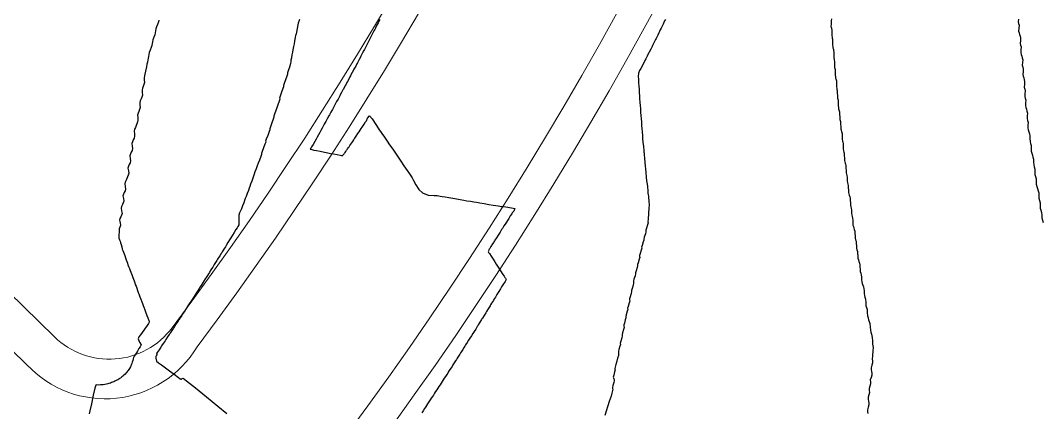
# Model space of a CAD drawing. Header units: millimetres. Extents: x 340454 to 342791, y 6993867 to 6995092.
# Drawn here: x 341757.8 to 341823, y 6994418.2 to 6994443.2 of the extents above; entities that cross this region are included whole.
import ezdxf

# ---------------------------------------------------------------- set-up
doc = ezdxf.new("R2010")
doc.units = ezdxf.units.MM
doc.header["$LTSCALE"] = 10
for name, color, linetype in [('T-HM-CURVA_INTERMEDIARIA', 45, 'Continuous'), ('T-HM-CURVA_MESTRA', 20, 'Continuous'), ('URB-Calçadas', 2, 'Continuous'), ('URB-Quadras', 3, 'Continuous')]:
    doc.layers.add(name, color=color, linetype=linetype)

msp = doc.modelspace()

# ---------------------------------------------------------------- linework, layer by layer
at = {"layer": 'T-HM-CURVA_INTERMEDIARIA', "color": 45, "linetype": 'Continuous', "lineweight": -3, "flags": 128}
for points, elevation in [([(341766.624, 6994443.274), (341766.596, 6994443.148), (341766.53, 6994442.989), (341766.464, 6994442.832), (341766.437, 6994442.709), (341766.417, 6994442.583), (341766.397, 6994442.457), (341766.37, 6994442.332), (341766.301, 6994442.171), (341766.234, 6994442.012), (341766.207, 6994441.89), (341766.188, 6994441.766), (341766.168, 6994441.642), (341766.142, 6994441.519), (341766.071, 6994441.355), (341766.001, 6994441.193), (341765.975, 6994441.073), (341765.956, 6994440.951), (341765.934, 6994440.829), (341765.911, 6994440.706), (341765.889, 6994440.583), (341765.865, 6994440.459), (341765.825, 6994440.275), (341765.765, 6994440.006), (341765.726, 6994439.826), (341765.7, 6994439.709), (341765.682, 6994439.591), (341765.694, 6994439.436), (341765.702, 6994439.277), (341765.673, 6994439.157), (341765.632, 6994439.039), (341765.585, 6994438.92), (341765.548, 6994438.796), (341765.56, 6994438.636), (341765.571, 6994438.479), (341765.536, 6994438.358), (341765.488, 6994438.24), (341765.439, 6994438.121), (341765.404, 6994437.999), (341765.417, 6994437.838), (341765.43, 6994437.679), (341765.394, 6994437.56), (341765.346, 6994437.442), (341765.298, 6994437.325), (341765.262, 6994437.205), (341765.277, 6994437.042), (341765.291, 6994436.881), (341765.257, 6994436.763), (341765.209, 6994436.647), (341765.167, 6994436.53), (341765.125, 6994436.413), (341765.077, 6994436.296), (341765.042, 6994436.177), (341765.059, 6994436.015), (341765.076, 6994435.854), (341765.041, 6994435.738), (341764.992, 6994435.623), (341764.943, 6994435.507), (341764.908, 6994435.39), (341764.927, 6994435.226), (341764.946, 6994435.063), (341764.911, 6994434.948), (341764.863, 6994434.835), (341764.814, 6994434.721), (341764.778, 6994434.605), (341764.8, 6994434.438), (341764.821, 6994434.274), (341764.786, 6994434.161), (341764.737, 6994434.049), (341764.688, 6994433.936), (341764.652, 6994433.822), (341764.676, 6994433.653), (341764.7, 6994433.487), (341764.665, 6994433.375), (341764.616, 6994433.265), (341764.573, 6994433.153), (341764.531, 6994433.041), (341764.48, 6994432.929), (341764.445, 6994432.815), (341764.472, 6994432.648), (341764.499, 6994432.482), (341764.464, 6994432.371), (341764.413, 6994432.262), (341764.363, 6994432.152), (341764.327, 6994432.039), (341764.357, 6994431.869), (341764.387, 6994431.702), (341764.352, 6994431.592), (341764.301, 6994431.485), (341764.25, 6994431.376), (341764.214, 6994431.266), (341764.248, 6994431.093), (341764.282, 6994430.923), (341764.246, 6994430.816), (341764.195, 6994430.71), (341764.144, 6994430.603), (341764.108, 6994430.494), (341764.145, 6994430.319), (341764.182, 6994430.146), (341764.142, 6994430.042), (341764.095, 6994429.936), (341764.082, 6994429.766), (341764.075, 6994429.508), (341764.078, 6994429.345), (341764.109, 6994429.246), (341764.149, 6994429.149), (341764.186, 6994429.048), (341764.223, 6994428.942), (341764.257, 6994428.795), (341764.291, 6994428.649), (341764.327, 6994428.549), (341764.365, 6994428.449), (341764.404, 6994428.346), (341764.444, 6994428.237), (341764.49, 6994428.099), (341764.536, 6994427.964), (341764.574, 6994427.861), (341764.613, 6994427.758), (341764.653, 6994427.651), (341764.695, 6994427.538), (341764.742, 6994427.411), (341764.789, 6994427.286), (341764.828, 6994427.179), (341764.868, 6994427.072), (341764.91, 6994426.96), (341764.954, 6994426.842), (341764.996, 6994426.728), (341765.038, 6994426.615), (341765.08, 6994426.503), (341765.121, 6994426.391), (341765.165, 6994426.275), (341765.212, 6994426.149), (341765.267, 6994426.002), (341765.309, 6994425.886), (341765.341, 6994425.802), (341765.372, 6994425.718), (341765.413, 6994425.609), (341765.468, 6994425.46), (341765.531, 6994425.29), (341765.574, 6994425.176), (341765.596, 6994425.115), (341765.619, 6994425.054), (341765.659, 6994424.948), (341765.723, 6994424.775), (341765.796, 6994424.579), (341765.839, 6994424.463), (341765.861, 6994424.405), (341765.916, 6994424.255), (341765.975, 6994424.097), (341765.997, 6994424.045), (341766.014, 6994423.993), (341765.952, 6994423.896), (341765.83, 6994423.717), (341765.752, 6994423.599), (341765.668, 6994423.473), (341765.564, 6994423.318), (341765.444, 6994423.172), (341765.344, 6994423.055), (341765.297, 6994422.92), (341765.395, 6994422.707), (341765.495, 6994422.546), (341765.423, 6994422.41), (341765.337, 6994422.31), (341765.298, 6994422.221), (341765.26, 6994422.132), (341765.186, 6994422.015), (341765.108, 6994421.898), (341765.051, 6994421.816), (341765.001, 6994421.732), (341764.979, 6994421.638), (341764.963, 6994421.542), (341764.929, 6994421.429), (341764.901, 6994421.342), (341764.881, 6994421.295), (341764.859, 6994421.248), (341764.833, 6994421.192), (341764.804, 6994421.13), (341764.749, 6994421.035), (341764.699, 6994420.952), (341764.658, 6994420.903), (341764.621, 6994420.853), (341764.57, 6994420.784), (341764.533, 6994420.747), (341764.466, 6994420.674), (341764.396, 6994420.598), (341764.327, 6994420.544), (341764.267, 6994420.49), (341764.225, 6994420.461), (341764.167, 6994420.414), (341764.121, 6994420.387), (341764.066, 6994420.349), (341764.001, 6994420.305), (341763.943, 6994420.275), (341763.891, 6994420.249), (341763.813, 6994420.21), (341763.748, 6994420.178), (341763.668, 6994420.147), (341763.607, 6994420.123), (341763.533, 6994420.094), (341763.442, 6994420.069), (341763.364, 6994420.048), (341763.278, 6994420.024), (341763.173, 6994420.006), (341763.072, 6994419.989), (341763.013, 6994419.98), (341762.903, 6994419.972), (341762.767, 6994419.963), (341762.674, 6994419.972), (341762.594, 6994419.967), (341762.543, 6994419.769), (341762.441, 6994419.315), (341762.324, 6994418.777), (341762.227, 6994418.326), (341762.187, 6994418.135)], 699), ([(341780.705, 6994443.304), (341780.649, 6994443.193), (341780.599, 6994443.095), (341780.549, 6994442.997), (341780.489, 6994442.878), (341780.431, 6994442.763), (341780.383, 6994442.67), (341780.335, 6994442.577), (341780.272, 6994442.453), (341780.211, 6994442.334), (341780.166, 6994442.245), (341780.12, 6994442.156), (341780.054, 6994442.029), (341779.991, 6994441.905), (341779.947, 6994441.821), (341779.904, 6994441.737), (341779.836, 6994441.605), (341779.769, 6994441.476), (341779.728, 6994441.397), (341779.687, 6994441.318), (341779.616, 6994441.181), (341779.546, 6994441.048), (341779.508, 6994440.974), (341779.469, 6994440.9), (341779.395, 6994440.758), (341779.323, 6994440.62), (341779.286, 6994440.55), (341779.25, 6994440.481), (341779.173, 6994440.335), (341779.098, 6994440.193), (341779.064, 6994440.128), (341779.029, 6994440.062), (341778.95, 6994439.913), (341778.872, 6994439.766), (341778.84, 6994439.705), (341778.808, 6994439.645), (341778.726, 6994439.491), (341778.646, 6994439.339), (341778.616, 6994439.284), (341778.586, 6994439.228), (341778.501, 6994439.069), (341778.418, 6994438.913), (341778.39, 6994438.862), (341778.363, 6994438.811), (341778.275, 6994438.649), (341778.189, 6994438.488), (341778.164, 6994438.442), (341778.139, 6994438.396), (341778.049, 6994438.228), (341777.959, 6994438.063), (341777.915, 6994437.981), (341777.821, 6994437.809), (341777.728, 6994437.638), (341777.689, 6994437.567), (341777.592, 6994437.39), (341777.496, 6994437.214), (341777.463, 6994437.154), (341777.363, 6994436.971), (341777.263, 6994436.791), (341777.236, 6994436.741), (341777.166, 6994436.615), (341777.029, 6994436.367), (341776.951, 6994436.226), (341776.881, 6994436.101), (341776.794, 6994435.945), (341776.71, 6994435.794), (341776.643, 6994435.674), (341776.558, 6994435.522), (341776.451, 6994435.332), (341776.362, 6994435.173), (341776.321, 6994435.101), (341776.276, 6994435.021), (341776.367, 6994435.001), (341776.513, 6994434.973), (341776.666, 6994434.942), (341776.918, 6994434.892), (341777.19, 6994434.837), (341777.403, 6994434.795), (341777.573, 6994434.762), (341777.765, 6994434.724), (341777.995, 6994434.68), (341778.187, 6994434.642), (341778.269, 6994434.626), (341778.319, 6994434.603), (341778.358, 6994434.64), (341778.405, 6994434.697), (341778.436, 6994434.738), (341778.466, 6994434.776), (341778.5, 6994434.823), (341778.538, 6994434.876), (341778.594, 6994434.954), (341778.627, 6994435.002), (341778.66, 6994435.049), (341778.712, 6994435.124), (341778.747, 6994435.176), (341778.778, 6994435.222), (341778.807, 6994435.265), (341778.868, 6994435.356), (341778.982, 6994435.527), (341779.049, 6994435.628), (341779.082, 6994435.678), (341779.115, 6994435.727), (341779.203, 6994435.86), (341779.318, 6994436.034), (341779.39, 6994436.143), (341779.458, 6994436.245), (341779.522, 6994436.343), (341779.587, 6994436.44), (341779.705, 6994436.62), (341779.799, 6994436.763), (341779.826, 6994436.805), (341779.854, 6994436.847), (341779.923, 6994437.005), (341780.055, 6994437.154), (341780.226, 6994436.968), (341780.459, 6994436.604), (341780.605, 6994436.366), (341780.68, 6994436.257), (341780.754, 6994436.148), (341780.844, 6994436.019), (341781.001, 6994435.792), (341781.18, 6994435.534), (341781.333, 6994435.314), (341781.469, 6994435.119), (341781.578, 6994434.964), (341781.707, 6994434.775), (341781.833, 6994434.591), (341781.932, 6994434.444), (341782.057, 6994434.259), (341782.25, 6994433.974), (341782.459, 6994433.665), (341782.599, 6994433.459), (341782.688, 6994433.329), (341782.778, 6994433.199), (341782.864, 6994433.033), (341783.007, 6994432.757), (341783.197, 6994432.463), (341783.425, 6994432.238), (341783.801, 6994432.101), (341784.169, 6994432.069), (341784.364, 6994432.068), (341784.466, 6994432.051), (341784.567, 6994432.034), (341784.695, 6994432.012), (341784.881, 6994431.981), (341785.121, 6994431.938), (341785.485, 6994431.874), (341785.832, 6994431.813), (341786.074, 6994431.772), (341786.267, 6994431.74), (341786.493, 6994431.703), (341786.71, 6994431.665), (341786.882, 6994431.635), (341787.099, 6994431.597), (341787.357, 6994431.554), (341787.67, 6994431.503), (341787.949, 6994431.457), (341788.107, 6994431.431), (341788.258, 6994431.406), (341788.368, 6994431.387), (341788.452, 6994431.372), (341788.536, 6994431.358), (341788.75, 6994431.338), (341789.115, 6994431.293), (341789.324, 6994431.232), (341789.253, 6994431.074), (341789.155, 6994430.963), (341789.119, 6994430.905), (341789.03, 6994430.764), (341788.931, 6994430.606), (341788.888, 6994430.538), (341788.846, 6994430.471), (341788.785, 6994430.376), (341788.705, 6994430.249), (341788.629, 6994430.129), (341788.571, 6994430.038), (341788.525, 6994429.965), (341788.479, 6994429.893), (341788.381, 6994429.739), (341788.296, 6994429.605), (341788.252, 6994429.537), (341788.149, 6994429.376), (341788.048, 6994429.218), (341788.02, 6994429.173), (341787.986, 6994429.12), (341787.952, 6994429.067), (341787.92, 6994429.016), (341787.894, 6994428.974), (341787.864, 6994428.925), (341787.831, 6994428.873), (341787.8, 6994428.821), (341787.75, 6994428.737), (341787.719, 6994428.685), (341787.693, 6994428.64), (341787.667, 6994428.593), (341787.631, 6994428.524), (341787.611, 6994428.469), (341787.651, 6994428.435), (341787.697, 6994428.364), (341787.805, 6994428.198), (341787.934, 6994428), (341788.041, 6994427.835), (341788.137, 6994427.688), (341788.255, 6994427.505), (341788.415, 6994427.257), (341788.564, 6994427.026), (341788.633, 6994426.918), (341788.684, 6994426.839), (341788.727, 6994426.782), (341788.765, 6994426.713), (341788.696, 6994426.588), (341788.557, 6994426.367), (341788.474, 6994426.231), (341788.396, 6994426.102), (341788.299, 6994425.941), (341788.181, 6994425.747), (341788.082, 6994425.585), (341788.039, 6994425.515), (341788.01, 6994425.467), (341787.95, 6994425.369), (341787.84, 6994425.188), (341787.779, 6994425.088), (341787.74, 6994425.025), (341787.629, 6994424.844), (341787.516, 6994424.661), (341787.469, 6994424.584), (341787.361, 6994424.41), (341787.252, 6994424.234), (341787.224, 6994424.189), (341787.196, 6994424.143), (341787.093, 6994423.977), (341786.987, 6994423.807), (341786.955, 6994423.755), (341786.922, 6994423.703), (341786.823, 6994423.543), (341786.721, 6994423.38), (341786.684, 6994423.322), (341786.648, 6994423.263), (341786.552, 6994423.11), (341786.453, 6994422.954), (341786.413, 6994422.889), (341786.372, 6994422.824), (341786.28, 6994422.678), (341786.185, 6994422.528), (341786.14, 6994422.457), (341786.095, 6994422.386), (341786.006, 6994422.246), (341785.915, 6994422.102), (341785.866, 6994422.025), (341785.817, 6994421.948), (341785.732, 6994421.814), (341785.644, 6994421.677), (341785.591, 6994421.594), (341785.538, 6994421.51), (341785.457, 6994421.383), (341785.372, 6994421.251), (341785.315, 6994421.163), (341785.258, 6994421.074), (341785.18, 6994420.952), (341785.099, 6994420.826), (341785.038, 6994420.732), (341784.977, 6994420.638), (341784.902, 6994420.522), (341784.824, 6994420.402), (341784.76, 6994420.302), (341784.695, 6994420.202), (341784.624, 6994420.092), (341784.549, 6994419.977), (341784.48, 6994419.872), (341784.412, 6994419.768), (341784.343, 6994419.662), (341784.272, 6994419.553), (341784.198, 6994419.441), (341784.128, 6994419.333), (341784.061, 6994419.231), (341783.994, 6994419.129), (341783.923, 6994419.021), (341783.843, 6994418.9), (341783.755, 6994418.767), (341783.681, 6994418.655), (341783.619, 6994418.561), (341783.557, 6994418.467), (341783.467, 6994418.331), (341783.382, 6994418.204)], 701), ([(341798.919, 6994443.311), (341798.872, 6994443.214), (341798.824, 6994443.118), (341798.77, 6994443.007), (341798.708, 6994442.881), (341798.649, 6994442.76), (341798.596, 6994442.652), (341798.546, 6994442.551), (341798.497, 6994442.45), (341798.428, 6994442.312), (341798.367, 6994442.187), (341798.325, 6994442.104), (341798.284, 6994442.02), (341798.207, 6994441.866), (341798.136, 6994441.723), (341798.103, 6994441.656), (341798.07, 6994441.589), (341797.985, 6994441.42), (341797.905, 6994441.259), (341797.88, 6994441.209), (341797.854, 6994441.159), (341797.762, 6994440.974), (341797.672, 6994440.796), (341797.638, 6994440.728), (341797.604, 6994440.662), (341797.529, 6994440.512), (341797.438, 6994440.333), (341797.349, 6994440.183), (341797.267, 6994440.048), (341797.203, 6994439.87), (341797.182, 6994439.676), (341797.196, 6994439.493), (341797.215, 6994439.265), (341797.226, 6994439.046), (341797.238, 6994438.868), (341797.254, 6994438.645), (341797.268, 6994438.422), (341797.279, 6994438.246), (341797.294, 6994438.023), (341797.31, 6994437.797), (341797.324, 6994437.614), (341797.341, 6994437.386), (341797.357, 6994437.162), (341797.37, 6994436.984), (341797.387, 6994436.759), (341797.403, 6994436.535), (341797.416, 6994436.357), (341797.434, 6994436.132), (341797.454, 6994435.901), (341797.471, 6994435.709), (341797.492, 6994435.476), (341797.516, 6994435.188), (341797.536, 6994434.947), (341797.545, 6994434.843), (341797.564, 6994434.777), (341797.571, 6994434.677), (341797.588, 6994434.447), (341797.61, 6994434.172), (341797.63, 6994433.95), (341797.647, 6994433.765), (341797.669, 6994433.533), (341797.695, 6994433.244), (341797.718, 6994433.002), (341797.729, 6994432.893), (341797.757, 6994432.799), (341797.771, 6994432.639), (341797.794, 6994432.355), (341797.807, 6994432.201), (341797.822, 6994432.149), (341797.838, 6994431.981), (341797.866, 6994431.672), (341797.881, 6994431.504), (341797.886, 6994431.454), (341797.875, 6994431.286), (341797.848, 6994430.919), (341797.822, 6994430.553), (341797.81, 6994430.384), (341797.816, 6994430.329), (341797.778, 6994430.208), (341797.709, 6994429.986), (341797.671, 6994429.865), (341797.677, 6994429.808), (341797.683, 6994429.751), (341797.646, 6994429.63), (341797.577, 6994429.408), (341797.54, 6994429.287), (341797.546, 6994429.228), (341797.509, 6994429.107), (341797.441, 6994428.886), (341797.404, 6994428.765), (341797.411, 6994428.704), (341797.374, 6994428.583), (341797.306, 6994428.363), (341797.269, 6994428.242), (341797.276, 6994428.18), (341797.283, 6994428.117), (341797.246, 6994427.996), (341797.179, 6994427.776), (341797.143, 6994427.655), (341797.15, 6994427.59), (341797.114, 6994427.469), (341797.047, 6994427.25), (341797.011, 6994427.129), (341797.018, 6994427.063), (341796.983, 6994426.942), (341796.917, 6994426.723), (341796.881, 6994426.602), (341796.888, 6994426.534), (341796.896, 6994426.466), (341796.86, 6994426.345), (341796.795, 6994426.126), (341796.76, 6994426.005), (341796.767, 6994425.935), (341796.732, 6994425.814), (341796.668, 6994425.596), (341796.632, 6994425.475), (341796.64, 6994425.403), (341796.649, 6994425.33), (341796.614, 6994425.209), (341796.55, 6994424.991), (341796.515, 6994424.87), (341796.523, 6994424.795), (341796.489, 6994424.675), (341796.425, 6994424.458), (341796.391, 6994424.337), (341796.4, 6994424.26), (341796.366, 6994424.14), (341796.303, 6994423.923), (341796.268, 6994423.803), (341796.278, 6994423.724), (341796.287, 6994423.644), (341796.253, 6994423.524), (341796.191, 6994423.308), (341796.157, 6994423.187), (341796.167, 6994423.105), (341796.133, 6994422.985), (341796.071, 6994422.77), (341796.038, 6994422.649), (341796.048, 6994422.565), (341796.015, 6994422.445), (341795.954, 6994422.231), (341795.921, 6994422.11), (341795.931, 6994422.024), (341795.941, 6994421.937), (341795.921, 6994421.859), (341795.873, 6994421.687), (341795.815, 6994421.483), (341795.759, 6994421.279), (341795.711, 6994421.109), (341795.691, 6994421.03), (341795.704, 6994420.98), (341795.717, 6994420.93), (341795.685, 6994420.81), (341795.626, 6994420.6), (341795.594, 6994420.479), (341795.609, 6994420.425), (341795.627, 6994420.372), (341795.646, 6994420.317), (341795.661, 6994420.262), (341795.629, 6994420.142), (341795.571, 6994419.932), (341795.54, 6994419.811), (341795.557, 6994419.755), (341795.575, 6994419.699), (341795.557, 6994419.618), (341795.513, 6994419.45), (341795.456, 6994419.25), (341795.345, 6994418.912), (341795.055, 6994418.034)], 702), ([(341809.502, 6994443.344), (341809.496, 6994443.216), (341809.483, 6994442.991), (341809.477, 6994442.863), (341809.49, 6994442.813), (341809.504, 6994442.763), (341809.518, 6994442.712), (341809.531, 6994442.661), (341809.535, 6994442.528), (341809.541, 6994442.295), (341809.545, 6994442.161), (341809.559, 6994442.109), (341809.573, 6994442.056), (341809.577, 6994441.924), (341809.583, 6994441.692), (341809.588, 6994441.56), (341809.601, 6994441.505), (341809.617, 6994441.451), (341809.632, 6994441.396), (341809.646, 6994441.34), (341809.651, 6994441.208), (341809.657, 6994440.978), (341809.662, 6994440.845), (341809.677, 6994440.788), (341809.692, 6994440.731), (341809.697, 6994440.599), (341809.704, 6994440.371), (341809.709, 6994440.239), (341809.725, 6994440.18), (341809.741, 6994440.121), (341809.746, 6994439.99), (341809.753, 6994439.764), (341809.758, 6994439.632), (341809.773, 6994439.571), (341809.79, 6994439.511), (341809.808, 6994439.449), (341809.824, 6994439.387), (341809.829, 6994439.257), (341809.836, 6994439.032), (341809.842, 6994438.9), (341809.859, 6994438.836), (341809.876, 6994438.773), (341809.882, 6994438.643), (341809.889, 6994438.42), (341809.895, 6994438.289), (341809.913, 6994438.223), (341809.931, 6994438.158), (341809.937, 6994438.028), (341809.944, 6994437.807), (341809.95, 6994437.677), (341809.967, 6994437.609), (341809.987, 6994437.542), (341810.006, 6994437.474), (341810.024, 6994437.406), (341810.03, 6994437.276), (341810.038, 6994437.057), (341810.045, 6994436.926), (341810.064, 6994436.856), (341810.083, 6994436.785), (341810.09, 6994436.656), (341810.098, 6994436.439), (341810.105, 6994436.309), (341810.123, 6994436.237), (341810.144, 6994436.165), (341810.165, 6994436.092), (341810.184, 6994436.018), (341810.191, 6994435.889), (341810.2, 6994435.674), (341810.207, 6994435.543), (341810.228, 6994435.468), (341810.248, 6994435.393), (341810.255, 6994435.264), (341810.264, 6994435.051), (341810.272, 6994434.921), (341810.293, 6994434.844), (341810.314, 6994434.767), (341810.322, 6994434.638), (341810.331, 6994434.428), (341810.338, 6994434.299), (341810.359, 6994434.219), (341810.382, 6994434.14), (341810.406, 6994434.06), (341810.427, 6994433.978), (341810.435, 6994433.85), (341810.444, 6994433.642), (341810.452, 6994433.513), (341810.475, 6994433.43), (341810.498, 6994433.347), (341810.506, 6994433.219), (341810.515, 6994433.014), (341810.524, 6994432.885), (341810.547, 6994432.8), (341810.571, 6994432.715), (341810.579, 6994432.587), (341810.589, 6994432.385), (341810.597, 6994432.256), (341810.62, 6994432.169), (341810.646, 6994432.082), (341810.673, 6994431.994), (341810.696, 6994431.905), (341810.705, 6994431.777), (341810.714, 6994431.577), (341810.723, 6994431.448), (341810.749, 6994431.357), (341810.774, 6994431.267), (341810.783, 6994431.139), (341810.793, 6994430.943), (341810.802, 6994430.814), (341810.828, 6994430.721), (341810.855, 6994430.628), (341810.864, 6994430.501), (341810.874, 6994430.307), (341810.883, 6994430.179), (341810.908, 6994430.083), (341810.937, 6994429.988), (341810.967, 6994429.893), (341810.993, 6994429.795), (341811.002, 6994429.668), (341811.012, 6994429.477), (341811.022, 6994429.348), (341811.05, 6994429.249), (341811.079, 6994429.15), (341811.088, 6994429.023), (341811.098, 6994428.836), (341811.108, 6994428.707), (341811.138, 6994428.606), (341811.167, 6994428.504), (341811.177, 6994428.378), (341811.187, 6994428.194), (341811.197, 6994428.066), (341811.225, 6994427.962), (341811.257, 6994427.858), (341811.29, 6994427.753), (341811.318, 6994427.646), (341811.329, 6994427.52), (341811.339, 6994427.339), (341811.35, 6994427.211), (341811.381, 6994427.103), (341811.412, 6994426.994), (341811.423, 6994426.869), (341811.433, 6994426.691), (341811.444, 6994426.563), (341811.474, 6994426.452), (341811.509, 6994426.342), (341811.544, 6994426.23), (341811.574, 6994426.116), (341811.586, 6994425.99), (341811.595, 6994425.817), (341811.607, 6994425.688), (341811.641, 6994425.573), (341811.675, 6994425.458), (341811.691, 6994425.247), (341811.708, 6994425.034), (341811.742, 6994424.916), (341811.777, 6994424.798), (341811.794, 6994424.59), (341811.811, 6994424.379), (341811.843, 6994424.258), (341811.882, 6994424.138), (341811.921, 6994424.017), (341811.954, 6994423.893), (341811.971, 6994423.686), (341811.989, 6994423.477), (341812.026, 6994423.345), (341812.063, 6994423.227), (341812.085, 6994423.111), (341812.101, 6994422.995), (341812.12, 6994422.787), (341812.137, 6994422.583), (341812.15, 6994422.47), (341812.16, 6994422.357), (341812.146, 6994422.152), (341812.121, 6994421.828), (341812.107, 6994421.621), (341812.122, 6994421.506), (341812.131, 6994421.392), (341812.082, 6994421.233), (341812.032, 6994421.074), (341812.039, 6994420.959), (341812.056, 6994420.842), (341812.074, 6994420.725), (341812.081, 6994420.608), (341812.032, 6994420.451), (341811.983, 6994420.292), (341811.996, 6994420.174), (341812.008, 6994420.055), (341811.96, 6994419.898), (341811.912, 6994419.741), (341811.924, 6994419.621), (341811.937, 6994419.501), (341811.889, 6994419.346), (341811.842, 6994419.189), (341811.849, 6994419.068), (341811.868, 6994418.947), (341811.887, 6994418.825), (341811.894, 6994418.702), (341811.847, 6994418.548), (341811.8, 6994418.392), (341811.813, 6994418.268), (341811.827, 6994418.145)], 703), ([(341821.426, 6994443.334), (341821.411, 6994443.149), (341821.441, 6994443.043), (341821.472, 6994442.938), (341821.457, 6994442.755), (341821.442, 6994442.571), (341821.468, 6994442.463), (341821.504, 6994442.356), (341821.541, 6994442.249), (341821.568, 6994442.138), (341821.553, 6994441.957), (341821.539, 6994441.775), (341821.571, 6994441.664), (341821.604, 6994441.553), (341821.589, 6994441.373), (341821.575, 6994441.192), (341821.604, 6994441.079), (341821.642, 6994440.967), (341821.679, 6994440.855), (341821.706, 6994440.741), (341821.693, 6994440.561), (341821.679, 6994440.382), (341821.708, 6994440.27), (341821.736, 6994440.157), (341821.723, 6994439.979), (341821.71, 6994439.8), (341821.735, 6994439.686), (341821.768, 6994439.572), (341821.802, 6994439.457), (341821.828, 6994439.34), (341821.815, 6994439.164), (341821.802, 6994438.987), (341821.833, 6994438.869), (341821.863, 6994438.752), (341821.85, 6994438.577), (341821.838, 6994438.4), (341821.869, 6994438.281), (341821.9, 6994438.162), (341821.888, 6994437.989), (341821.876, 6994437.814), (341821.903, 6994437.692), (341821.939, 6994437.572), (341821.976, 6994437.451), (341822.003, 6994437.327), (341821.992, 6994437.155), (341821.981, 6994436.981), (341822.013, 6994436.857), (341822.046, 6994436.733), (341822.037, 6994436.561), (341822.028, 6994436.387), (341822.056, 6994436.261), (341822.094, 6994436.135), (341822.132, 6994436.009), (341822.162, 6994435.88), (341822.167, 6994435.703), (341822.172, 6994435.524), (341822.206, 6994435.394), (341822.24, 6994435.264), (341822.246, 6994435.089), (341822.251, 6994434.911), (341822.282, 6994434.779), (341822.321, 6994434.648), (341822.36, 6994434.516), (341822.392, 6994434.38), (341822.397, 6994434.207), (341822.403, 6994434.031), (341822.439, 6994433.895), (341822.476, 6994433.759), (341822.481, 6994433.588), (341822.487, 6994433.414), (341822.524, 6994433.276), (341822.561, 6994433.138), (341822.567, 6994432.968), (341822.573, 6994432.796), (341822.606, 6994432.655), (341822.648, 6994432.516), (341822.691, 6994432.376), (341822.724, 6994432.232), (341822.731, 6994432.064), (341822.737, 6994431.894), (341822.776, 6994431.75), (341822.815, 6994431.606), (341822.821, 6994431.44), (341822.828, 6994431.271), (341822.868, 6994431.125), (341822.907, 6994430.978), (341822.914, 6994430.814), (341822.921, 6994430.647), (341822.956, 6994430.498), (341823.002, 6994430.351)], 704)]:
    msp.add_lwpolyline(points, dxfattribs=dict(at, elevation=elevation))
at = {"layer": 'T-HM-CURVA_MESTRA', "color": 20, "linetype": 'Continuous', "lineweight": -3, "elevation": 700, "flags": 128}
msp.add_lwpolyline([(341775.581, 6994443.308), (341775.557, 6994443.184), (341775.535, 6994443.132), (341775.513, 6994443.08), (341775.489, 6994442.958), (341775.448, 6994442.732), (341775.406, 6994442.505), (341775.383, 6994442.382), (341775.361, 6994442.332), (341775.339, 6994442.281), (341775.316, 6994442.16), (341775.275, 6994441.933), (341775.243, 6994441.758), (341775.21, 6994441.582), (341775.17, 6994441.363), (341775.145, 6994441.228), (341775.125, 6994441.139), (341775.106, 6994441.051), (341775.07, 6994440.864), (341775.041, 6994440.704), (341775.047, 6994440.618), (341775.013, 6994440.496), (341774.943, 6994440.263), (341774.862, 6994440.027), (341774.818, 6994439.901), (341774.824, 6994439.819), (341774.782, 6994439.696), (341774.698, 6994439.459), (341774.615, 6994439.221), (341774.572, 6994439.097), (341774.578, 6994439.018), (341774.536, 6994438.894), (341774.451, 6994438.657), (341774.366, 6994438.418), (341774.323, 6994438.294), (341774.33, 6994438.219), (341774.287, 6994438.096), (341774.202, 6994437.858), (341774.138, 6994437.677), (341774.073, 6994437.496), (341773.987, 6994437.255), (341773.943, 6994437.131), (341773.951, 6994437.062), (341773.907, 6994436.939), (341773.82, 6994436.699), (341773.732, 6994436.458), (341773.688, 6994436.334), (341773.695, 6994436.269), (341773.651, 6994436.146), (341773.562, 6994435.905), (341773.473, 6994435.663), (341773.428, 6994435.539), (341773.436, 6994435.479), (341773.39, 6994435.355), (341773.3, 6994435.114), (341773.209, 6994434.871), (341773.163, 6994434.747), (341773.17, 6994434.692), (341773.124, 6994434.568), (341773.032, 6994434.326), (341772.962, 6994434.142), (341772.892, 6994433.957), (341772.819, 6994433.772), (341772.75, 6994433.586), (341772.702, 6994433.441), (341772.663, 6994433.315), (341772.614, 6994433.17), (341772.542, 6994432.983), (341772.469, 6994432.797), (341772.419, 6994432.653), (341772.379, 6994432.529), (341772.329, 6994432.385), (341772.255, 6994432.198), (341772.18, 6994432.01), (341772.129, 6994431.868), (341772.088, 6994431.746), (341772.036, 6994431.603), (341771.96, 6994431.414), (341771.882, 6994431.226), (341771.822, 6994431.088), (341771.773, 6994430.973), (341771.732, 6994430.824), (341771.715, 6994430.588), (341771.717, 6994430.334), (341771.714, 6994430.188), (341771.667, 6994430.1), (341771.61, 6994430.015), (341771.537, 6994429.895), (341771.423, 6994429.708), (341771.322, 6994429.542), (341771.22, 6994429.376), (341771.172, 6994429.297), (341771.135, 6994429.238), (341771.029, 6994429.065), (341770.919, 6994428.887), (341770.892, 6994428.842), (341770.864, 6994428.798), (341770.767, 6994428.641), (341770.666, 6994428.477), (341770.63, 6994428.419), (341770.594, 6994428.361), (341770.505, 6994428.218), (341770.412, 6994428.068), (341770.368, 6994427.998), (341770.324, 6994427.927), (341770.243, 6994427.797), (341770.156, 6994427.659), (341770.105, 6994427.578), (341770.054, 6994427.496), (341769.98, 6994427.378), (341769.9, 6994427.251), (341769.842, 6994427.159), (341769.784, 6994427.068), (341769.716, 6994426.96), (341769.643, 6994426.843), (341769.578, 6994426.742), (341769.514, 6994426.641), (341769.45, 6994426.539), (341769.384, 6994426.436), (341769.312, 6994426.322), (341769.244, 6994426.216), (341769.184, 6994426.123), (341769.125, 6994426.029), (341769.047, 6994425.908), (341768.974, 6994425.794), (341768.919, 6994425.708), (341768.865, 6994425.623), (341768.782, 6994425.495), (341768.703, 6994425.373), (341768.653, 6994425.295), (341768.603, 6994425.218), (341768.516, 6994425.083), (341768.432, 6994424.953), (341768.386, 6994424.883), (341768.341, 6994424.813), (341768.249, 6994424.672), (341768.16, 6994424.535), (341768.119, 6994424.472), (341768.078, 6994424.408), (341767.982, 6994424.262), (341767.888, 6994424.119), (341767.851, 6994424.062), (341767.813, 6994424.004), (341767.713, 6994423.852), (341767.615, 6994423.703), (341767.582, 6994423.652), (341767.548, 6994423.601), (341767.444, 6994423.444), (341767.342, 6994423.29), (341767.312, 6994423.244), (341767.282, 6994423.198), (341767.174, 6994423.037), (341767.068, 6994422.877), (341767.014, 6994422.796), (341766.903, 6994422.63), (341766.793, 6994422.465), (341766.746, 6994422.394), (341766.632, 6994422.224), (341766.518, 6994422.055), (341766.477, 6994421.993), (341766.51, 6994421.931), (341766.468, 6994421.875), (341766.42, 6994421.802), (341766.423, 6994421.678), (341766.476, 6994421.504), (341766.594, 6994421.392), (341766.798, 6994421.25), (341767.044, 6994421.076), (341767.296, 6994420.886), (341767.604, 6994420.653), (341767.865, 6994420.456), (341767.977, 6994420.371), (341768.019, 6994420.338), (341768.073, 6994420.338), (341768.115, 6994420.379), (341768.166, 6994420.418), (341768.393, 6994420.24), (341768.949, 6994419.793), (341769.67, 6994419.209), (341770.393, 6994418.617), (341770.954, 6994418.15)], dxfattribs=at)
at = {"layer": 'URB-Calçadas', "lineweight": 0}
msp.add_lwpolyline([(341813.189, 6994548.521, -0.154603), (341769.061, 6994422.419, -0.499968), (341758.211, 6994421.262), (341722.09, 6994456.659, -0.315349), (341720.75, 6994466.552, 0.143753), (341748.209, 6994550.157, -0.011113), (341750.487, 6994604.294, -0.380362), (341759.213, 6994611.243, -0.065745), (341810.489, 6994599.218, -0.387497), (341814.847, 6994591.795, 0.009382), (341813.189, 6994548.516)], format="xyb", dxfattribs=at)
msp.add_lwpolyline([(341790.258, 6994378.782, 0.100605), (341775.734, 6994403.864, -0.415224), (341775.807, 6994413.121, 0.158402), (341824.186, 6994548.245, -0.007285), (341825.32, 6994581.538, -0.591007), (341835.826, 6994587.824, -0.071689), (341885.087, 6994551.851, -0.211405), (341888.091, 6994544.335, -0.173668), (341813.942, 6994358.869, -0.435412), (341804.363, 6994357.388, -0.187892)], format="xyb", close=True, dxfattribs=at)
at = {"layer": 'URB-Quadras', "color": 252, "lineweight": 0}
msp.add_lwpolyline([(341759.961, 6994423.047, 0.453388), (341767.461, 6994423.619, 0.154587), (341811.19, 6994548.568, -0.00938), (341812.851, 6994591.909, 0.3287), (341809.609, 6994596.878, 0.06575), (341758.965, 6994608.756, 0.424435), (341753.481, 6994604.101, 0.011116), (341751.208, 6994550.08, -0.143782), (341723.221, 6994464.851, 0.364579), (341723.84, 6994458.445), (341759.961, 6994423.047)], format="xyb", dxfattribs=at)
msp.add_lwpolyline([(341777.389, 6994411.898, 0.158416), (341826.185, 6994548.198, -0.007287), (341827.318, 6994581.441, -0.549481), (341834.654, 6994585.615, -0.071144), (341883.012, 6994550.383, -0.213403), (341886.029, 6994542.797, -0.172257), (341812.444, 6994360.194, -0.382994), (341805.809, 6994359.427, -0.188977), (341792.674, 6994379.442, 0.101092), (341777.604, 6994405.523, -0.360343)], format="xyb", close=True, dxfattribs=at)

doc.saveas('drawing.dxf')
